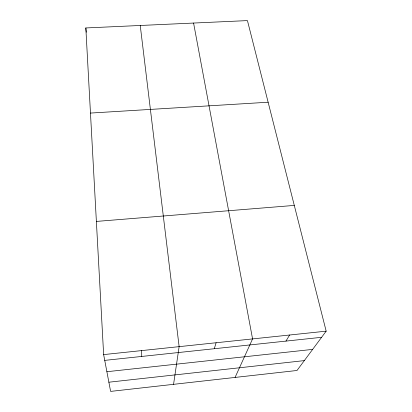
<?xml version="1.0" encoding="UTF-8"?>
<svg xmlns="http://www.w3.org/2000/svg" width="412" height="412" viewBox="0 0 412 412"><rect width="100%" height="100%" fill="white"/><g stroke="black" fill="none" stroke-linecap="round" stroke-linejoin="round"><path stroke-width="0.62" d="M173.56 384.339L179.132 346.647L140.234 25.477M214.281 348.727L216.104 342.753M235.072 377.433L252.571 338.911L193.573 23.051M285.964 341.095L289.626 335.007M326.17 331.16L297.001 370.486L110.612 391.4L103.639 354.598L85.83 27.954L247.442 20.6L326.17 331.16L103.639 354.598M108.871 382.207L304.324 360.608M106.883 371.717L312.651 349.386M104.736 360.382L321.612 337.304M96.377 221.424L294.292 205.413M90.47 113.073L268.135 102.228M85.83 27.954L86.293 32.213M141.651 350.597L141.743 356.442"/></g></svg>
